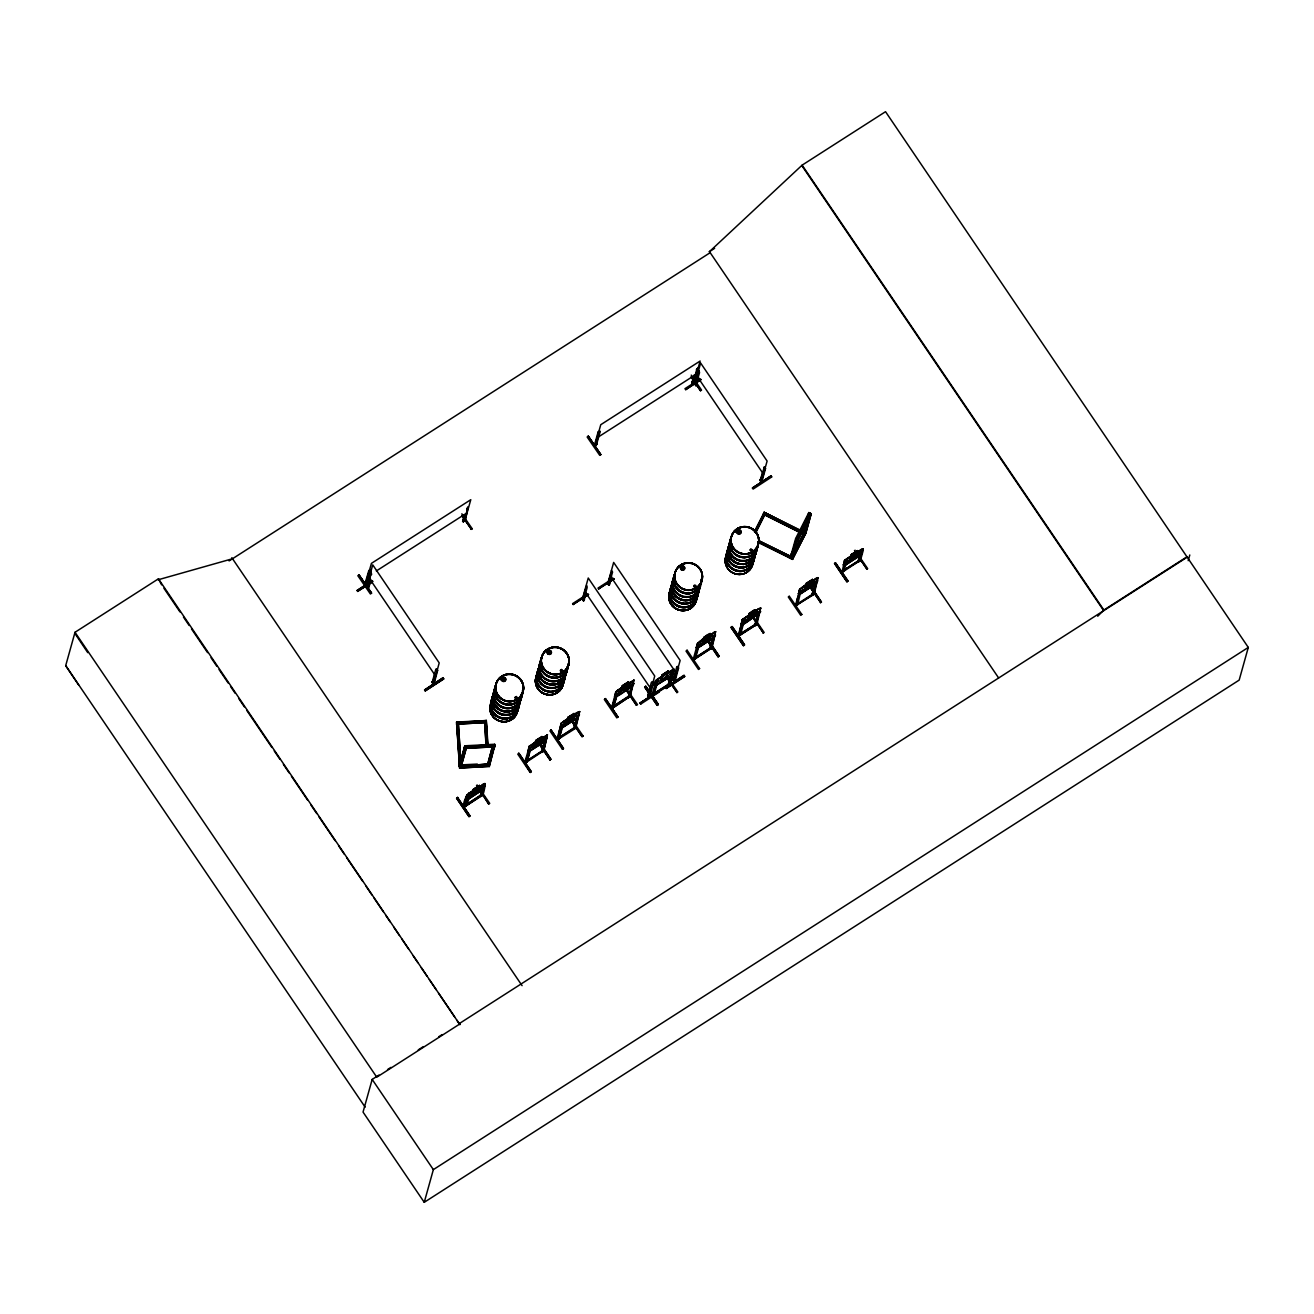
<?xml version="1.0" encoding="UTF-8"?>
<svg xmlns="http://www.w3.org/2000/svg" width="1314" height="1314" viewBox="0 0 1314 1314"><rect width="100%" height="100%" fill="white"/><g stroke="black" fill="none" stroke-linecap="round" stroke-linejoin="round"><path stroke-width="1.5" d="M796.859 539.019L798.025 539.808L811.231 513.758L808.833 512.559L795.627 538.609L790.256 557.809L792.9 552.603M804.365 532.597L791.077 557.99L792.556 559.386L805.761 533.353L811.099 513.889L809.802 513.117L804.086 533.041L805.728 533.435L811.231 513.758L797.877 539.775L792.556 559.403L757.964 542.288M477.327 764.075L459.44 764.994L464.795 745.794L494.622 744.25L489.317 766.473L459.506 768.017L489.087 766.292M494.655 744.857L464.844 746.401L459.424 766.588L489.251 765.06L494.672 745.038L464.86 746.582M459.506 766.046L456.615 722.076L486.361 720.548L456.697 722.536M459.391 765.848L489.301 764.075L459.374 766.193M488.775 764.797L489.251 766.473L489.104 762.925M502.375 678.977L502.375 679.814M504.954 679.683L503.952 677.958A14.208 13.83 15.6 0 0 500.716 679.486A14.208 13.83 15.6 0 1 504.083 677.745L504.33 678.024M505.151 679.65L505.134 678.78M514.71 697.586L516.484 696.469M516.681 697.307L515.827 698.128L515.778 696.716M517.059 697.422L516.616 698.539L515.219 698.292M547.954 652.516L548.201 651.284M550.599 652.713L548.858 651.202M560.52 670.288L560.782 671.454L562.228 671.421M561.127 669.943L561.472 671.175L562.31 670.534M562.113 670.961L561.587 669.713L561.505 671.043M562.507 671.372L561.505 669.368M694.383 586.57L694.712 585.436M695.467 586.34L694.449 586.701M694.203 585.256C697.783 584.221 694.843 589.805 693.792 586.258M737.729 531.546L737.745 532.745M740.308 532.252L740.472 531.365M750.064 550.172L750.475 549.334M750.212 549.827L751.05 551.289L752.396 550.287M751.23 550.5L751.099 549.564M752.364 549.728L751.969 551.108M791.324 558.171L796.744 538.756M367.23 583.4L365.703 583.909L365.325 582.956M367.575 582.693L367.115 583.515M465.238 520.328L468.145 507.007L466.897 508.732C468.671 512.197 458.816 525.846 464.63 519.605M594.454 445.085L598.1 432.01L599.775 430.91L596.129 443.984C591.136 445.873 600.399 442.588 594.881 445.709L600.761 424.701L700.116 361.038L694.186 382.358C691.722 385.101 691.295 380.814 694.137 380.814M596.556 444.723L595.8 443.918L596.457 443.393L596.441 444.838L600.219 431.55L598.1 432.01M654.06 694.663C652.598 692.724 656.179 695.303 651.908 694.564M692.396 381.799L692.807 382.686L694.367 381.668M668.925 684.758L670.239 682.837M668.432 684.397L670.797 683.641L669.91 682.771M480.382 795.643L483.109 785.936L485.211 785.493C484.193 789.517 483.437 797.943 480.431 795.43M480.168 795.857L482.254 794.001L465.222 805.301M480.497 795.266L481.252 795.972M482.353 795.528L481.729 794.592M529.099 749.768L530.347 748.06L529.099 749.768C528.343 757.685 521.264 765.389 527.193 761.611M525.009 762.202L543.438 750.393M527.111 761.874L530.347 748.06M543.881 751.033L542.107 752.396L541.631 751.279M541.368 751.723L543.388 750.031M541.582 751.493L545.211 738.517L546.903 737.433L543.618 751.477M543.815 750.672L525.436 762.843C528.77 762.596 526.799 758.589 525.074 761.89M559.436 738.074L558.729 737.45L556.988 739.109L561.423 723.111M611.733 706.998L613.293 705.996L613.769 706.981L611.716 707.113L613.605 705.897M630.392 696.059L628.388 697.734L630.457 696.404M693.546 658.478C691.46 660.104 697.044 655.555 695.254 658.955M711.843 646.882C709.149 646.34 709.544 650.988 711.892 648.443L715.161 634.416L711.515 647.49L693.398 658.955M693.332 658.856C698.818 654.832 691.065 663.504 694.63 658.035M712.089 647.654C706.094 654.208 713.732 636.732 713.486 635.483L715.161 634.416M756.601 623.263L754.597 624.938C754.909 626.614 758.079 624.643 756.47 623.739L738.238 635.319M738.386 634.843L739.798 633.906L738.304 635.105L740.423 634.826L755.681 625.037M754.942 624.232L755.468 625.004L757.242 623.772M797.023 603.438L795.906 605.36L812.857 595.16L812.298 593.665L814.532 593.419L795.972 605.705C800.899 601.631 792.342 606.74 800.867 590.922L797.582 604.949M816.01 578.341L818.047 577.766L813.777 593.386L795.528 605.064L799.914 589.395M795.676 604.489L795.906 605.36M797.762 604.259C797.417 601.697 794.297 606.772 795.726 604.276M814.335 593.649L812.036 594.109L812.627 595.127L814.532 593.419M843.999 570.654L842.274 572.247L841.683 571.229L843.325 570.473L843.736 571.36M858.436 560.487L858.847 561.768L858.453 560.388M860.539 560.158L842.274 572.247M78.709 685.07L65.7 665.64L75.013 632.28L158.436 578.817L459.916 1024.69L456.911 1020.255M161.622 584.861L158.436 578.817M358.706 575.105L357.835 575.713L370.417 594.01L371.534 593.074L358.903 574.793L371.534 593.074M371.846 582.365L357.819 591.201M370.466 569.586L368.791 570.67L364.947 583.876L366.557 582.693M365.965 583.876L366.803 582.66L365.078 583.4M366.935 582.184L368.446 576.78M366.869 585.223L366.803 586.208L372.733 564.872L439.204 662.897L433.472 684.101L432.043 682.36L432.979 681.161M367.033 585.666C368.807 591.694 370.318 581.264 370.778 579.441M367.904 586.931L368.774 586.635L367.871 585.124C370.022 592.877 368.281 576.025 371.648 574.464L371.156 572.395L366.869 585.88M462.627 521.297C462.955 519.014 464.351 523.481 462.627 521.297L464.45 515.302M464.795 520.935L470.79 499.698L371.435 563.361L365.506 584.024M464.86 521.034L465.255 520.114L463.251 521.806L464.992 520.558M424.652 690.031L443.229 677.745M461.641 515.531L471.365 529.099M432.142 682.574L435.854 669.187L437.644 670.419L436.494 668.76M432.848 681.161L434.113 683.674L437.644 670.419M433.242 683.888C435.887 683.543 432.47 679.732 432.24 682.508M433.489 679.552L435 674.164M433.012 683.838L432.339 681.769M434.178 682.689L433.144 681.243M379.007 1075.033L372.174 1079.418L363.042 1112.087L424.241 1202.31L1239.168 680.11L1248.3 647.424L885.537 111.69L802.115 165.153L709.478 251.631L710.184 252.666L229.096 560.93M465.337 746.779L459.572 768L456.533 722.01M459.736 767.787L464.795 745.794M459.572 768L465.205 748.241L494.803 746.861L494.655 745.383L464.745 746.993L494.573 745.629M461.247 766.161L466.716 746.483L461.362 765.684M457.666 797.335L456.566 798.271L469.016 816.651L470.051 815.978L457.535 797.434M485.819 721.32L486.361 720.483M488.102 746.336L486.279 720.483L487.412 744.759M466.733 795.184L465.468 799.815M466.864 795.381C458.619 810.837 469.032 807.88 468.655 796.103L466.536 796.547L464.154 807.174L480.694 796.169L480.3 795.381M465.484 805.268L468.227 795.463M466.109 805.794L465.813 804.677M472.843 791.258L472.005 794.264L477.705 790.617L478.542 787.612L468.852 793.344L483.224 784.425L478.838 787.267L479.364 785.279L478.92 786.889M473.434 789.123L472.81 790.798M473.122 790.929L473.582 789.32L479.282 785.657M474.387 788.729L478.05 786.38M469.952 815.994L457.486 797.614M488.644 762.958L489.054 764.058M494.622 744.25L489.005 765.126L494.195 745.399M485.211 785.493L483.536 786.577L481.121 796.448M489.251 766.489L494.54 746.779M484.652 783.702L483.453 787.973L481.187 790.716L466.979 799.865M483.601 788.186L484.866 783.538L482.977 784.327M484.784 784.852L482.041 794.658L465.682 805.154M479.692 790.404L488.693 804.053L480.201 789.977L476.654 790.716L481.039 786.445L475.553 791.127L470.757 792.983L474.124 792.358L469.492 796.826L475.241 791.915L479.774 790.322M596.852 444.165L596.162 443.475L594.585 444.855M594.831 445.364L594.388 444.723M595.866 444.017L594.601 444.493L595.341 445.298M600.761 454.677L599.742 455.334L587.161 437.02L588.261 436.1L600.761 454.677L588.212 436.117L600.744 454.48M518.8 753.464L517.765 754.121L530.232 772.501L531.332 771.564L518.833 753.218L530.33 772.402M529.624 751.214L543.98 742.016L529.624 751.214L527.982 750.967L529.246 746.336M529.378 746.533L524.812 762.334L525.272 761.512M527.325 761.775L527.013 760.527M527.062 762.087L530.774 748.684M588.541 594.519L573.282 604.276M535.356 742.41L534.519 745.416L540.218 741.769L541.056 738.764L529.049 746.434L547.527 734.904L541.352 738.419L541.877 736.431L541.434 738.041M535.652 742.082L536.096 740.472L541.795 736.826M536.9 739.881L540.563 737.532M583.153 597.936L584.451 599.677L583.646 600.876L582.316 599.348L588.245 578.012L654.733 676.037L648.985 697.241L647.72 695.402L649.642 696.831L653.157 683.559L652.023 681.917M583.186 600.613L582.381 598.363L582.316 599.348M584.287 600.449L583.4 600.679L587.161 587.604L586.668 585.535L582.414 599.283M586.307 592.598L584.122 600.005M541.811 752.347L545.655 739.158L547.33 738.074M545.983 739.141L547.166 734.855M526.98 760.658L543.585 749.916M546.115 739.339L547.38 734.707M546.903 737.433L543.553 751.378M550.862 730.256L549.942 730.896L562.408 749.276L563.509 748.339L551.009 729.993L563.18 748.75L562.441 749.243M424.241 1202.31L433.357 1169.624L1248.3 647.424M549.893 759.903L550.911 759.229L539.594 742.509L550.845 759.262L549.893 759.903L539.693 744.857M550.04 759.755L539.775 744.595M579.556 711.482L578.291 716.114L576.025 718.84L561.801 728.005L560.01 727.545L561.226 723.226L579.688 711.679L575.417 727.299L557.185 738.977M614.279 578.965L598.691 588.705M558.072 739.207L557.415 739.749L557.448 738.287M558.532 737.844C558.45 743.839 557.908 729.549 561.259 726.543L562.507 724.835L561.259 726.543M557.251 738.665L558.877 737.269L559.633 738.074M562.95 725.476L559.173 738.764L562.507 724.835M559.238 738.862L559.616 737.942M567.533 719.201L566.695 722.191L572.395 718.544L573.233 715.539L563.542 721.271M568.124 717.05L567.632 718.939L568.272 717.247L573.972 713.601M569.077 716.672L572.74 714.323M608.842 585.272L607.725 583.761L613.654 562.425L680.143 660.449L674.279 681.473C675.839 676.956 671.684 681.638 674.082 680.931M611.585 571.754L607.725 583.761M608.612 585.042L607.791 582.775L608.924 585.108C609.072 580.985 609.4 583.794 608.694 584.976M608.924 585.108L612.587 572.033L611.437 570.375M608.579 582.562L609.581 584.681L611.716 577.01M573.84 713.403L573.38 715.013L576.288 713.584L575.45 716.59L564.232 724.786L568.798 720.286L565.447 720.91L570.227 719.054L575.729 714.389L571.327 718.659L574.464 718.249L563.64 724.162L564.478 721.156L567.681 718.659M575.105 727.233L575.729 728.153L579.08 714.225L577.388 715.292L573.545 728.498L575.959 728.104L557.612 739.618M573.972 729.139L577.815 715.933L579.507 714.865M573.676 728.022L574.119 728.662M574.497 729.073L573.807 728.055M575.171 727.315L575.746 726.691L559.156 737.433M570.736 719.973L582.069 736.678L571.935 721.37M701.233 379.565L685.678 389.667L700.838 379.434M691.936 382.62L694.268 374.818M692.379 383.261L697.455 368.331L696.223 370.055M617.925 716.951L605.409 698.588L604.341 699.508L616.808 717.887L617.925 716.951L605.409 698.588M695.944 373.734L697.455 368.331M692.264 382.275L694.252 382.046L693.611 380.863L692.067 382.013L692.577 383.13L694.416 382.128M695.944 385.396L694.695 383.491L694.695 384.361L700.625 363.025L767.113 461.05L761.233 482.074L760.05 479.856L760.888 479.314L762.186 481.072L759.968 480.218L761.02 481.942M696.042 381.356L698.555 372.355M695.73 383.688L694.794 384.296M696.765 385.133L695.796 385.692L699.541 372.634L699.048 370.548M696.601 384.969L698.687 377.611M695.763 383.277L696.732 384.493M630.293 687.238C641.051 676.595 624.659 693.529 616.217 696.601L614.558 696.338L615.823 691.706M615.97 691.92L611.585 707.589L613.277 706.505L617.35 694.071L613.638 707.458L611.831 708.345L615.675 695.155L617.35 694.071M694.433 381.914L700.51 390.751L691.624 377.249M613.08 705.963L613.572 707.359M613.638 707.458L628.486 697.389M628.01 683.428L628.453 681.818L622.343 685.727L622.031 687.534L622.54 685.645M622.672 685.859L622.228 687.468L618.073 690.08L634.104 680.274L627.928 683.806L628.453 681.818M623.477 685.267L627.156 682.919M617.777 717.05L605.228 698.9M629.505 695.829L630.129 696.749L633.479 682.82L631.804 683.904L628.388 697.734M628.979 697.11L632.231 684.545L633.906 683.461M632.56 684.512L633.759 680.225M632.691 684.709L633.956 680.077M633.479 682.82L629.833 695.894L615.067 705.355M625.136 688.569L636.469 705.273L625.283 688.421M645.568 686.434L658.33 704.435L657.23 705.388L644.681 687.041L657.23 705.372M648.673 696.519L649.822 696.239L648.689 695.04M648.59 695.106L649.658 696.059L648.886 696.568M649.001 692.708L650.512 687.304M651.875 694.761L652.204 694.416M655.686 680.833L654.29 685.267M652.713 695.812L657.263 680.964L656.031 682.689M652.007 694.81L653.485 693.578M657.263 680.964L653.354 694.055M653.994 694.991L657.706 681.588M662.207 674.854L668.317 670.928L662.207 674.854L661.681 677.038L667.512 673.261M661.796 676.924L660.958 679.913L666.674 676.267M662.404 674.772L661.648 676.595M658.692 691.065L659.283 692.018L640.739 704.074L640.148 703.121L658.774 691.23M663.34 674.394L667.019 672.045M664.342 674.066L665.245 673.671M665.853 679.157L668.103 671.126M667.791 672.932L668.317 670.928M665.557 687.534L684.085 675.15L684.709 676.447L666.149 688.503L665.459 687.485M668.235 684.528L672.078 671.339L673.754 670.239L670.485 684.266L670.863 683.346M668.678 685.169L672.522 671.963L674.197 670.879M669.269 684.528L668.366 684.052M672.949 672.407L673.819 669.204L657.69 679.124L661.845 676.464M670.633 681.457L673.786 669.154M673.08 680.126L676.792 666.74L678.566 667.972L677.433 666.329M675.922 671.717L673.277 679.338M678.566 667.972L675.051 681.243L673.655 679.207M687.091 650.184L699.557 668.563M669.072 680.816L666.641 677.383L676.924 692.363M697.52 643.302L696.108 647.736L698.062 648.048M693.283 659.168L697.652 643.499M694.104 659.316L698.605 645.026L697.356 646.734M694.761 657.558L695.385 658.741M694.958 658.1L698.605 645.026M695.32 659.053L699.048 645.667M703.581 638.933L704.041 637.323C711.317 630.95 708.23 637.142 713.995 632.543L699.771 641.659L704.353 637.438M703.729 639.13L704.222 637.241M705.175 636.863L708.837 634.514M709.921 633.594L709.478 635.204L712.385 633.775L711.547 636.781L700.329 644.977L704.895 640.476L701.545 641.117L706.324 639.261L711.827 634.58L707.425 638.85L710.562 638.44L699.738 644.353L700.576 641.347L703.778 638.85M709.609 635.401L710.151 633.397M771.663 476.982L753.119 489.087L752.528 488.135L771.039 475.75L771.663 477.031L771.072 475.799M710.266 649.198L713.913 636.124L715.604 635.056M714.241 636.107L715.44 631.82M714.389 636.304L715.654 631.673L713.765 632.461M762.892 472.317L760.74 480.004L761.89 481.647L765.536 468.572L764.403 466.93L760.231 479.938M760.264 480.185L761.151 482.238M707.967 641.84L718.167 656.869L707.031 639.836M771.121 475.898L752.413 488.069M731.783 626.811L744.562 644.78L732.062 626.433L744.496 645.059L743.461 645.716L730.995 627.336L743.494 645.683M800.587 531.25L763.976 512.23L800.538 530.314M764.107 513.133L764.042 512.263L800.423 530.725M755.107 609.663C738.994 621.752 759.278 604.391 754.581 611.651L758.819 608.596L742.279 619.666L741.211 624.183L742.476 619.551M738.238 635.434L742.607 619.765L744.792 617.909M756.47 623.739L740.209 633.89C737.992 641.823 740.275 624.298 742.311 622.984L743.56 621.276L742.311 622.984M740.225 635.204L740.685 634.514M740.439 632.477L743.56 621.276M740.291 635.303L744.003 621.916M748.996 613.572L748.684 615.379L749.177 613.49M748.586 615.642L747.748 618.648L753.448 614.985L754.285 611.979L742.279 619.666M750.13 613.112L753.793 610.764M754.893 609.844L754.433 611.453L757.34 610.024L756.503 613.03L745.284 621.226L749.867 616.726L746.5 617.366L751.296 615.51L756.782 610.829L752.396 615.1L755.846 614.459L744.693 620.602L745.531 617.596L748.734 615.1M754.597 624.938L755.484 625.431M756.848 624.692L760.133 610.665L758.441 611.749L754.926 624.593M755.222 625.448L758.884 612.373L760.56 611.306M756.158 623.674L760.74 608.119L758.72 608.711M759.196 612.357L760.609 607.922M763.385 632.921L751.904 616.118L763.237 632.822M809.736 513.133L796.235 539.364L809.555 512.92M791.849 557.185L792.933 553.26M794.034 549.334L795.134 545.425M807.749 516.402L808.833 512.559M803.33 533.977L809.013 514.513M809.44 513.331L804.217 532.926M801.819 614.459L789.271 596.162M816.848 582.069L814.368 584.927L800.16 594.076L798.501 593.829L799.569 589.313L812.545 579.49L806.287 583.219M798.501 593.829L799.766 589.198M795.972 605.705L799.618 592.63L801.294 591.546M805.893 585.288L805.039 588.278L810.754 584.631L811.592 581.626L802.098 587.555M806.484 583.137L805.843 584.829M807.42 582.759L811.099 580.41M812.183 579.474L811.74 581.084L814.647 579.671L813.809 582.677L804.694 589.575L801.983 590.249L802.821 587.243L806.04 584.746M812.413 579.293L811.871 581.297L818.047 577.766M811.904 594.585L815.748 581.379L817.423 580.312L814.138 594.339M812.348 593.764L813.908 592.91M812.528 595.094L816.175 582.02L817.866 580.936M814.072 594.24L813.58 592.828M816.635 582.201L817.916 577.569M820.692 602.568L809.227 585.896L820.593 602.436M835.425 562.852L848.072 580.936L846.972 581.872L834.538 563.443L847.004 581.823M835.54 562.835L847.891 581.231M859.274 556.134L861.606 553.079L859.405 556.101L845.05 565.299L843.407 565.036L844.475 560.52L846.857 558.565M844.672 560.405L841.978 572.346L846.167 560.7L844.918 562.408M843.161 570.522L859.192 561.193M843.424 570.506L859.734 559.912C858.88 565.578 858.535 554.557 861.475 551.798L862.723 550.09L861.048 551.157L858.108 561.094M843.982 568.535L846.167 560.7M843.802 571.459L846.594 561.324M851.39 554.344L850.881 556.233L844.475 560.52M851.078 556.151L851.521 554.541L857.451 550.714L851.324 554.623M852.326 553.966L855.989 551.617M856.777 552.504L857.303 550.5M857.451 550.714L856.991 552.307L861.163 549.646L846.922 558.762M861.803 551.781L862.592 548.923M861.541 553.408L862.805 548.776L860.916 549.564M862.805 548.776L859.98 559.895L841.748 571.574L843.457 569.997L844.048 571.015M860.358 560.848L863.15 550.714M866.895 569.077L857.828 555.707L866.813 568.946M1097.732 616.217L1103.875 610.057L1187.281 556.61M1188.201 560.684L1189.794 554.968M367 585.403L368.002 587.539M694.728 384.148L695.894 385.692M647.72 695.402L648.36 694.318M647.818 695.024L648.771 697.225M762.021 481.17L760.067 479.889M502.326 679.141L504.149 680.767M516.271 698.013L516.566 696.978L515.614 697.044M550.04 653.551L550.648 652.549M550.665 653.058L550.336 651.169L548.464 651.136M560.602 670.025L560.421 670.945M562.688 670.748L562.277 671.569M683.789 568.732L684.068 567.5M694.4 585.814L694.794 586.734M737.68 531.152L737.565 532.384M737.68 531.71L739.339 530.363L740.275 531.119M751.822 550.369L751.411 549.548M803.889 532.893L805.761 533.369M754.499 531.464L764.075 512.575M754.548 532.022L764.288 512.788M755.731 532.433L765.405 513.347L755.846 532.564M809.966 513.183L796.613 539.167M789.205 557.744L794.642 547.347M791.242 556.758L790.798 558.154M793.919 551.502L797.549 544.341M432.142 681.703L433.341 683.904M673.146 679.157L674.164 681.457L673.146 679.814M630.605 696.059L612.275 708.197M712.287 647.654L693.71 659.809M683.066 569.208L684.003 568.634M543.717 741.868L546.181 739.01L543.848 742.065M670.156 676.365L672.423 673.639M655.932 685.514L670.419 676.529L672.752 673.721M711.974 638.834L714.455 635.976L712.106 639.031M742.722 624.249C745.054 625.185 769.561 603.438 757.078 615.281M800.16 594.076L814.368 584.681L816.503 582.003M469.032 816.635L456.648 798.173M687.041 650.233L686.023 651.087L698.49 669.467L699.606 668.53M789.172 596.392L788.285 596.983L800.752 615.363L801.869 614.426M367.411 583.383L370.893 570.227L368.791 570.67M573.709 727.808L575.548 726.823M841.716 571.015L843.243 569.947M858.272 560.405L859.799 559.337M858.141 560.881L860.128 559.419M515.614 696.781L515.548 697.964M563.739 721.468L561.226 723.226M618.007 689.866L615.773 692.018L618.155 690.08M699.705 641.462L697.455 643.614L699.836 641.659M657.805 678.993L655.358 680.948L657.871 678.993L655.834 681.03L651.941 695.122L652.844 695.336M803.445 534.207L809.391 512.838L796.185 538.871L790.88 558.565L804.267 532.154L803.462 531.776M535.504 741.884L532.301 744.381L531.464 747.37L539.873 743.051L543.273 739.798L544.127 736.809L541.22 738.222M472.991 790.732L469.788 793.229L468.95 796.218L477.343 791.899L480.76 788.646L481.597 785.657L478.69 787.07M622.097 687.255L618.878 689.751L618.04 692.757L626.449 688.437L629.866 685.185L630.704 682.18L627.796 683.609M661.944 676.382L658.741 678.878L657.903 681.884L666.313 677.548L669.729 674.312L670.567 671.306L667.66 672.719M850.93 555.953L847.727 558.45L846.889 561.456L855.299 557.12L858.699 553.884L859.553 550.878L856.646 552.291M835.293 562.967L834.505 563.492M468.145 507.007L466.897 508.732M357.08 590.495L372.256 580.624L357.096 590.495L357.769 591.514M357.704 591.316L373.028 581.379M594.881 445.709L596.638 444.461M685.678 389.667L684.972 388.665L700.214 378.843M471.266 529.148L472.202 528.737L461.855 513.807M471.2 529.427L472.219 528.754M700.51 390.751L701.545 390.077L691.246 375.098M432.076 682.065L432.979 681.358M443.179 677.63L424.521 689.916L425.227 690.934L443.771 678.862L425.21 690.885M765.536 468.572L763.746 467.341M587.834 593.829L572.592 603.635L573.298 604.654M761.052 481.532L762.153 481.367M588.524 594.486L573.364 604.391M613.26 578.242L598.018 588.064L598.708 589.083M771.154 476.243L752.528 487.839M613.966 578.948L598.642 588.886M644.648 687.074L645.683 686.417M653.157 683.559L651.366 682.327L647.654 695.714L648.492 694.498M673.096 679.289L674.246 678.993L674.296 680.981M653.912 693.562L669.844 683.346M670.107 683.313L640.033 703.056L640.739 704.074M668.777 684.824L640.197 702.941M652.385 695.763L684.183 675.642M658.33 704.435L645.716 686.171L658.265 704.715M676.809 692.659L677.843 691.985L667.463 677.038M714.635 248.313L709.363 251.697L710.069 252.748M367.789 576.435L371.221 574.251M376.346 570.949L467.143 512.772M597.098 437.776L696.469 374.096M542.025 736.628L535.767 740.357L535.455 742.164L535.898 740.554M628.601 682.015L622.343 685.727M616.923 693.431L615.675 695.155M710.283 633.611L704.041 637.323M477.261 785L476.489 785.46M479.495 785.476L473.385 789.402M730.995 627.336L732.029 626.679M466.979 797.187L468.655 796.103M855.184 550.221L854.429 550.697M629.964 695.418L628.108 696.42L628.585 697.603M613.556 706.045L629.702 695.451M467.111 800.062L481.335 790.667M667.676 672.669L673.967 669.401M742.853 624.446L757.078 615.051M695.254 657.624L711.646 647.014M695.681 658.265L710.168 648.985M800.867 590.922L799.618 592.63M463.743 805.991L464.236 806.993L482.484 795.298M655.801 685.53L670.419 676.529M859.274 555.888L845.05 565.299M582.135 736.398L583.087 736.004L571.689 719.333M738.665 636.058L756.913 624.38M582.069 736.678L583.104 736.021M636.469 705.273L637.504 704.616L627.238 689.604M718.167 656.869L719.201 656.212L709.002 641.166L719.185 656.195M488.693 804.053L489.728 803.38L480.579 790.043M763.122 633.118L764.157 632.461L753.875 617.449M866.632 569.274L867.667 568.617L859.652 556.939M820.412 602.765L821.447 602.091L811.264 587.046L821.431 602.091M387.531 1069.563L390.948 1067.379M418.246 1049.886L423.371 1046.601M438.728 1036.762L442.145 1034.578M459.21 1023.639L1187.117 557.218M460.196 1023.737L376.773 1077.184L75.013 632.28M471.381 529.279L462.167 515.811M676.989 692.511L671.208 684.036M681.752 566.827L683.871 567.254M683.477 569.208L681.966 569.291M694.548 585.765L695.385 585.945M516.566 698.391L515.745 698.539M694.17 659.398L693.217 658.823M612.948 706.439L613.917 707.146M861.048 549.761L862.953 548.973M758.851 608.908L760.74 608.119M713.896 632.658L715.654 631.673M632.215 681.063L633.89 680.438M672.078 670.189L673.754 669.549M577.799 712.467L579.688 711.679M483.109 784.524L484.866 783.538M158.173 579.77L232.529 558.729M738.567 530.741L739.306 530.544A14.208 13.83 15.6 0 0 736.07 532.055A14.208 13.83 15.6 0 1 739.437 530.314A13.978 13.616 15.6 0 0 736.3 531.841M739.536 533.238L737.926 532.531M739.503 533.336L737.778 532.63M750.902 548.973L752.511 550.04M682.147 566.892L683.181 566.958M695.155 586.717L695.5 585.699M561.965 671.553L560.684 671.109M711.712 647.359L712.139 647.999M542.058 751.937L541.499 751.247M494.77 746.763L465.156 748.339L465.123 747.025M459.276 764.469L461.115 764.272M459.358 765.684L489.219 764.321M459.424 766.308L489.251 764.781M459.703 766.111L456.763 722.027M843.473 564.692L845.083 564.938M843.276 564.839L845.214 565.151M798.567 593.485L800.177 593.731M798.37 593.632L800.308 593.944M696.321 647.588L697.915 647.851M654.487 685.12L656.097 685.366M656.228 685.579L654.158 685.267L655.62 681.145M616.365 696.453L614.558 696.338M560.01 727.545L561.965 727.857M528.047 750.623L529.657 750.869M529.788 751.066L527.982 750.967M739.256 530.708L740.324 531.924M682.327 569.405L681.325 567.697L681.473 568.847M548.661 653.6L549.827 653.699L548.743 653.452M790.47 558.319L804.398 532.269M763.779 512.739L800.341 530.823M799.684 532.17L763.122 514.07L799.602 532.351M795.627 538.609L798.025 539.791M758.802 540.645L791.701 556.939L758.736 540.744M758.079 541.877L791.159 558.253L758.096 541.992M805.728 533.303L792.523 559.074M548.069 653.091L547.823 652.352M690.967 376.872L692.987 379.812M582.381 599.036L583.515 600.679M443.064 677.86L443.771 678.878M358.804 574.875L371.451 593.337M802.115 165.153L1103.875 610.057M801.951 165.761L1103.694 610.665M709.478 251.631L998.591 677.893M696.978 376.1L763.45 474.124M812.101 581.1L816.257 578.439L799.569 589.313M610.008 575.499L676.496 673.524M584.599 591.086L651.071 689.111M630.556 687.403L616.217 696.601M577.766 712.155L568.075 717.329M576.156 718.807L561.801 728.005M550.911 730.075L563.443 748.619M518.734 753.283L531.267 771.844M369.086 577.946L435.558 675.954M231.822 557.694L522.085 985.664M163.905 588.245L180.002 611.963M183.451 617.054L189.183 625.513M191.483 628.913L207.579 652.631M211.028 657.706L216.761 666.182M219.06 669.565L228.258 683.116M230.558 686.499L235.157 693.283M238.606 698.358L244.338 706.833M246.638 710.217L271.916 747.502M274.215 750.885L279.964 759.361M283.413 764.436L289.162 772.911M291.462 776.295L307.542 800.012M310.991 805.104L316.74 813.563M319.039 816.963L335.119 840.681M338.569 845.756L344.317 854.231M346.6 857.615L362.697 881.333M366.146 886.408L371.878 894.883M374.178 898.267L383.376 911.834M385.675 915.217L390.274 921.985M393.724 927.076L399.456 935.552M401.755 938.935L408.654 949.102M413.253 955.869L417.852 962.653M421.301 967.728L427.034 976.203M429.333 979.587L436.232 989.754M438.531 993.138L454.611 1016.855M372.174 1079.418L433.357 1169.624M65.7 665.64L365.144 1107.144M74.75 633.233L87.759 652.647M666.149 688.487L684.709 676.431M486.114 720.515L487.79 746.664M486.164 744.792L484.554 720.926L485.983 744.857M522.233 694.153A13.978 13.616 15.6 0 1 495.329 695.533M496.019 685.12A13.978 13.616 15.6 0 0 494.852 688.47A14.208 13.83 15.6 0 0 504.839 708.262A14.208 13.83 15.6 0 0 521.74 693.989M500.782 679.88A13.978 13.616 15.6 0 1 504.05 678.336M522.742 690.376A14.208 13.83 15.6 0 1 505.841 704.665A14.208 13.83 15.6 0 1 495.887 684.808M522.791 690.195A14.208 13.83 15.6 0 1 505.89 704.468A14.208 13.83 15.6 0 1 495.936 684.627M521.789 693.792A14.208 13.83 15.6 0 1 504.888 708.082A14.208 13.83 15.6 0 1 494.935 688.24M520.393 700.937A14.027 13.666 15.6 0 1 502.162 711.005A14.027 13.666 15.6 0 1 494.08 691.87M494.179 691.739A13.978 13.616 15.6 0 0 502.211 710.792A13.978 13.616 15.6 0 0 520.377 700.773A14.027 13.666 15.6 0 1 502.227 710.726A13.945 13.583 15.6 0 1 494.195 691.755A14.027 13.666 15.6 0 0 502.227 710.726A13.945 13.583 15.6 0 0 520.344 700.773M521.461 694.203A13.978 13.616 15.6 0 1 506.629 708.525A13.978 13.616 15.6 0 1 493.85 692.084M518.866 704.271A14.208 13.83 15.6 0 1 501.964 718.544A14.208 13.83 15.6 0 1 492.011 698.703M518.915 704.074A14.208 13.83 15.6 0 1 502.014 718.364A14.208 13.83 15.6 0 1 492.06 698.522M519.884 700.658A14.208 13.83 15.6 0 1 502.966 714.947A14.208 13.83 15.6 0 1 493.013 695.09M519.523 703.828A13.978 13.616 15.6 0 1 501.357 713.847A14.011 13.649 15.6 0 1 493.292 694.778A13.978 13.616 15.6 0 0 501.357 713.847A14.011 13.649 15.6 0 0 519.556 703.828M494.08 692.084A13.978 13.616 15.6 0 0 500.437 710.431A13.978 13.616 15.6 0 0 519.112 704.468A13.945 13.583 15.6 0 1 500.453 710.414A13.945 13.583 15.6 0 1 494.113 692.1M490.122 705.257A14.027 13.666 15.6 0 0 501.127 721.501A13.978 13.616 15.6 0 0 517.502 711.055A14.027 13.666 15.6 0 1 501.127 721.501A13.978 13.616 15.6 0 1 490.138 705.388A13.945 13.583 15.6 0 0 501.11 721.534A13.945 13.583 15.6 0 0 517.486 711.055M568.387 663.422A14.208 13.83 15.6 0 1 551.486 677.696A14.208 13.83 15.6 0 1 541.532 657.854M567.434 666.839A14.208 13.83 15.6 0 1 550.533 681.128A14.208 13.83 15.6 0 1 540.58 661.271M566.876 670.797A13.978 13.616 15.6 0 1 539.266 668.678M539.496 665.13A13.978 13.616 15.6 0 1 540.662 661.763M566.318 670.058A13.978 13.616 15.6 0 1 549.679 684.118A13.978 13.616 15.6 0 1 539.873 664.588A13.945 13.583 15.6 0 0 549.695 684.085A13.945 13.583 15.6 0 0 566.301 670.058A14.027 13.666 15.6 0 1 549.646 684.249A14.027 13.666 15.6 0 1 539.808 664.638M567.385 667.019A14.208 13.83 15.6 0 1 550.484 681.309A14.208 13.83 15.6 0 1 540.53 661.451A13.978 13.616 15.6 0 0 540.268 665.065M568.453 663.225A14.208 13.83 15.6 0 1 551.552 677.515A14.208 13.83 15.6 0 1 541.582 657.673M567.27 666.641A13.978 13.616 15.6 0 1 550.632 680.701A13.978 13.616 15.6 0 1 540.842 661.156M567.878 667.183A13.978 13.616 15.6 0 1 540.974 668.563M565.283 677.301A14.208 13.83 15.6 0 1 546.838 687.485A14.208 13.83 15.6 0 1 538.658 668.136A13.978 13.616 15.6 0 0 551.437 684.594A13.945 13.583 15.6 0 0 566.235 670.271A14.027 13.666 15.6 0 1 551.437 684.627A14.027 13.666 15.6 0 1 538.609 668.136M566.268 670.271A13.978 13.616 15.6 0 1 551.437 684.594A13.945 13.583 15.6 0 1 538.691 668.153M564.577 677.121A14.208 13.83 15.6 0 1 547.675 691.41A14.208 13.83 15.6 0 1 537.656 671.733M537.705 671.553A14.208 13.83 15.6 0 0 547.675 691.41A14.208 13.83 15.6 0 0 564.511 677.301M565.332 677.121A14.208 13.83 15.6 0 1 546.887 687.304A14.208 13.83 15.6 0 1 538.707 667.955M565.184 676.858A13.978 13.616 15.6 0 1 547.018 686.894A13.978 13.616 15.6 0 1 538.97 667.841M566.17 670.6A13.978 13.616 15.6 0 1 551.338 684.906A13.978 13.616 15.6 0 1 538.559 668.481A13.945 13.583 15.6 0 0 551.354 684.873A13.945 13.583 15.6 0 0 566.137 670.6M564.166 680.471A13.978 13.616 15.6 0 1 546 690.491A13.978 13.616 15.6 0 1 537.968 671.438M563.837 680.833A13.978 13.616 15.6 0 1 545.162 686.795A13.978 13.616 15.6 0 1 538.806 668.448A14.011 13.649 15.6 0 0 548.595 688.01A14.011 13.649 15.6 0 0 565.266 673.918A13.978 13.616 15.6 0 1 565.004 677.466M563.131 684.085A13.945 13.583 15.6 0 0 563.361 680.553A14.027 13.666 15.6 0 1 546.739 694.663A14.027 13.666 15.6 0 1 536.9 675.051A13.945 13.583 15.6 0 0 543.323 693.398A13.945 13.583 15.6 0 0 561.965 687.436M563.394 680.553A13.978 13.616 15.6 0 1 546.755 694.613A13.978 13.616 15.6 0 1 536.95 675.084M563.476 680.422A14.027 13.666 15.6 0 1 546.788 694.531A14.027 13.666 15.6 0 1 536.933 674.92M758.145 542.764A14.208 13.83 15.6 0 1 741.244 557.054A14.208 13.83 15.6 0 1 731.29 537.212A14.208 13.83 15.6 0 0 741.195 557.235A14.208 13.83 15.6 0 0 758.096 542.961M757.981 542.567A13.978 13.616 15.6 0 1 743.166 556.89A13.978 13.616 15.6 0 1 730.37 540.448M730.173 541.056A14.011 13.649 15.6 0 1 731.34 537.689A13.978 13.616 15.6 0 0 730.206 541.056A14.208 13.83 15.6 0 0 740.193 560.848A14.208 13.83 15.6 0 0 757.094 546.558M756.897 549.991A14.208 13.83 15.6 0 1 738.452 560.175A14.208 13.83 15.6 0 1 730.272 540.81M756.733 549.728A13.978 13.616 15.6 0 1 738.583 559.748A13.978 13.616 15.6 0 1 730.535 540.711M729.484 544.341A14.011 13.649 15.6 0 0 737.548 563.427A14.011 13.649 15.6 0 0 755.747 553.375A14.027 13.666 15.6 0 1 737.581 563.312A13.945 13.583 15.6 0 1 729.549 544.374A13.978 13.616 15.6 0 0 737.565 563.378A13.945 13.583 15.6 0 0 755.698 553.375A13.978 13.616 15.6 0 1 737.565 563.378A14.027 13.666 15.6 0 1 729.516 544.177M747.781 569.225A13.978 13.616 15.6 0 0 752.528 563.969A14.011 13.649 15.6 0 1 726.067 558.499M744.512 570.752A13.978 13.616 15.6 0 1 726.084 558.499M752.856 563.64A13.978 13.616 15.6 0 1 734.69 573.66A14.011 13.649 15.6 0 1 726.626 554.607A13.945 13.583 15.6 0 0 734.707 573.643A14.011 13.649 15.6 0 0 752.889 563.657A13.945 13.583 15.6 0 1 734.707 573.643A13.978 13.616 15.6 0 1 726.658 554.607M754.22 556.84A14.208 13.83 15.6 0 1 737.318 571.13A14.208 13.83 15.6 0 1 727.348 551.289M755.222 553.243A14.208 13.83 15.6 0 1 738.32 567.517A14.208 13.83 15.6 0 1 728.367 547.675M700.034 586.241A14.011 13.649 15.6 0 1 695.254 591.497A13.978 13.616 15.6 0 0 700.001 586.225M673.934 577.437A14.011 13.649 15.6 0 0 681.999 596.523A13.978 13.616 15.6 0 0 700.165 586.471A14.011 13.649 15.6 0 1 681.999 596.523A14.208 13.83 15.6 0 1 673.819 577.142A14.011 13.649 15.6 0 1 674.936 573.824M700.493 586.126A14.208 13.83 15.6 0 1 682.048 596.31A14.208 13.83 15.6 0 1 673.868 576.961M673.967 577.454A13.978 13.616 15.6 0 0 681.999 596.507A14.208 13.83 15.6 0 0 700.444 586.323M701.692 579.096A14.208 13.83 15.6 0 1 684.791 593.386A14.208 13.83 15.6 0 1 674.821 573.528M700.329 585.88A13.978 13.616 15.6 0 1 682.163 595.899A13.978 13.616 15.6 0 1 674.131 576.846M673.803 577.207A13.978 13.616 15.6 0 1 674.969 573.84M699.344 589.526A14.011 13.649 15.6 0 1 681.145 599.578A14.011 13.649 15.6 0 1 673.08 580.476A13.978 13.616 15.6 0 0 681.161 599.545A13.978 13.616 15.6 0 0 699.311 589.526A13.945 13.583 15.6 0 1 681.161 599.496A13.945 13.583 15.6 0 1 673.146 580.492M697.553 593.205A14.011 13.649 15.6 0 1 680.882 607.298A14.208 13.83 15.6 0 1 670.945 587.424A14.011 13.649 15.6 0 1 672.078 584.106A13.945 13.583 15.6 0 0 671.651 587.703M697.816 592.992A14.208 13.83 15.6 0 1 680.915 607.265A14.011 13.649 15.6 0 1 671.06 587.719M698.818 589.378A14.208 13.83 15.6 0 1 681.917 603.668A14.208 13.83 15.6 0 1 671.963 583.81M671.618 587.719A13.978 13.616 15.6 0 1 671.848 584.155M689.111 603.29A13.978 13.616 15.6 0 0 698.309 593.156A14.011 13.649 15.6 0 1 671.372 594.536A13.978 13.616 15.6 0 0 685.53 603.947M670.928 587.489A13.978 13.616 15.6 0 1 672.095 584.122M696.486 599.792A14.011 13.649 15.6 0 1 678.27 609.844A14.011 13.649 15.6 0 1 670.222 590.742A14.027 13.666 15.6 0 0 678.303 609.729A13.978 13.616 15.6 0 0 696.453 599.792A13.945 13.583 15.6 0 1 678.303 609.778A13.978 13.616 15.6 0 1 670.239 590.758A13.945 13.583 15.6 0 0 678.303 609.778A14.027 13.666 15.6 0 0 696.535 599.66M697.537 593.205A13.978 13.616 15.6 0 1 682.705 607.528A13.978 13.616 15.6 0 1 669.926 591.086M456.549 724.145L486.361 722.503L456.549 724.145M462.824 521.067L464.499 520.081L462.709 521.001M492.816 745.137L487.51 764.978L492.816 745.137M621.933 687.797L621.095 690.803L626.811 687.14L627.649 684.134L621.933 687.797M703.631 639.392L702.793 642.398L708.492 638.735L709.33 635.73L703.631 639.392M850.782 556.495L849.944 559.485L855.644 555.838L856.482 552.833L850.782 556.495M533.27 744.135L536.638 743.51L532.055 748.011L537.755 743.067L542.616 741.227L539.167 741.868L543.553 737.597L538.067 742.279L533.27 744.135M619.863 689.522L623.214 688.881L618.631 693.381L624.347 688.437L629.209 686.614L625.743 687.255L630.129 682.984L624.643 687.665L619.863 689.522M803.807 586.997L807.157 586.373L802.575 590.873L808.291 585.929L813.152 584.089L809.687 584.746L814.089 580.459L808.586 585.141L803.807 586.997M848.696 558.204L852.063 557.579L847.481 562.08L853.18 557.136L858.042 555.296L854.593 555.953L858.978 551.666L853.492 556.348L848.696 558.204M468.852 793.344L466.667 795.496L468.917 793.344M712.106 638.801L697.767 647.983L712.106 638.801M458.241 722.289L460.836 762.071L458.29 722.306M501.981 680.422A2.02 1.971 15.6 0 0 505.463 680.241A2.02 1.971 15.6 0 0 503.525 677.383A2.168 2.119 15.6 0 0 501.833 680.553A2.168 2.119 15.6 0 0 505.594 680.356A2.168 2.119 15.6 0 0 503.508 677.285A2.02 1.971 15.6 0 0 501.981 680.422M497.957 695.106A13.978 13.616 15.6 0 0 522.069 693.874A14.027 13.666 15.6 0 0 508.633 674.016A14.027 13.666 15.6 0 0 497.907 695.155A14.027 13.666 15.6 0 0 522.085 694.022A13.978 13.616 15.6 0 0 508.633 674.049A14.027 13.666 15.6 0 0 497.875 695.27A14.027 13.666 15.6 0 0 522.118 693.907A13.945 13.583 15.6 0 0 508.633 674.098A13.978 13.616 15.6 0 0 497.957 695.106A13.945 13.583 15.6 0 0 522.052 693.874A14.027 13.666 15.6 0 0 508.6 674.131A13.945 13.583 15.6 0 0 497.99 695.106M497.875 695.418A13.978 13.616 15.6 0 0 521.987 694.186A13.978 13.616 15.6 0 0 508.551 674.361A13.978 13.616 15.6 0 0 497.875 695.418A13.945 13.583 15.6 0 0 521.954 694.17A13.945 13.583 15.6 0 0 508.551 674.411A13.945 13.583 15.6 0 0 497.891 695.418M505.989 704.074A14.011 13.649 15.6 0 0 522.66 689.998A13.978 13.616 15.6 0 1 506.005 704.058A14.011 13.649 15.6 0 1 496.166 684.495A13.978 13.616 15.6 0 0 506.005 704.058M504.215 677.712A14.011 13.649 15.6 0 0 500.93 679.239A13.978 13.616 15.6 0 1 504.215 677.728M506.793 707.95A14.011 13.649 15.6 0 0 521.658 693.595A13.978 13.616 15.6 0 1 506.793 707.918A14.011 13.649 15.6 0 1 493.982 691.476A13.978 13.616 15.6 0 0 506.793 707.918M502.277 710.595A13.978 13.616 15.6 0 0 520.443 700.576A13.945 13.583 15.6 0 1 502.277 710.578A13.978 13.616 15.6 0 1 494.228 691.542A13.945 13.583 15.6 0 0 502.277 710.578M501.192 714.488A14.011 13.649 15.6 0 0 519.391 704.435A13.978 13.616 15.6 0 1 501.192 714.455A14.011 13.649 15.6 0 1 493.128 695.385A13.978 13.616 15.6 0 0 501.192 714.455M502.112 717.97A14.011 13.649 15.6 0 0 518.784 703.877A13.978 13.616 15.6 0 1 502.129 717.937A14.011 13.649 15.6 0 1 492.29 698.391A13.978 13.616 15.6 0 0 502.129 717.937M490.746 705.914A13.978 13.616 15.6 0 0 517.19 711.4A14.011 13.649 15.6 0 1 490.713 705.914M492.142 699.015A13.978 13.616 15.6 0 0 490.976 702.366A14.011 13.649 15.6 0 1 492.126 698.999M518.357 708.032A13.978 13.616 15.6 0 0 518.587 704.485A14.011 13.649 15.6 0 1 518.373 708.049M520.295 701.101A13.978 13.616 15.6 0 0 520.525 697.553A13.945 13.583 15.6 0 1 520.262 701.101M501.16 721.37A13.978 13.616 15.6 0 0 517.568 710.858A13.945 13.583 15.6 0 1 501.176 721.337A13.978 13.616 15.6 0 1 490.188 705.191A13.945 13.583 15.6 0 0 501.176 721.337M547.626 653.469A2.02 1.971 15.6 0 0 551.124 653.288A2.02 1.971 15.6 0 0 549.17 650.414A2.02 1.971 15.6 0 0 547.626 653.469A2.168 2.119 15.6 0 0 551.239 653.403A2.168 2.119 15.6 0 0 549.153 650.315A2.168 2.119 15.6 0 0 547.495 653.6M543.602 668.153A13.978 13.616 15.6 0 0 567.73 666.904A14.027 13.666 15.6 0 0 554.278 647.063A14.027 13.666 15.6 0 0 543.569 668.185A14.027 13.666 15.6 0 0 567.747 667.052A14.027 13.666 15.6 0 0 554.245 647.161A14.027 13.666 15.6 0 0 543.536 668.3A14.027 13.666 15.6 0 0 567.763 666.954A13.978 13.616 15.6 0 0 554.278 647.096A13.978 13.616 15.6 0 0 543.602 668.153A13.945 13.583 15.6 0 0 567.697 666.904A13.945 13.583 15.6 0 0 554.278 647.129A13.945 13.583 15.6 0 0 543.635 668.136M543.52 668.465A13.978 13.616 15.6 0 0 567.632 667.216A13.978 13.616 15.6 0 0 554.196 647.408A13.978 13.616 15.6 0 0 543.52 668.465A13.945 13.583 15.6 0 0 567.615 667.2A13.945 13.583 15.6 0 0 554.196 647.424A13.945 13.583 15.6 0 0 543.553 668.448M549.876 676.628A14.011 13.649 15.6 0 0 568.075 666.592A13.978 13.616 15.6 0 1 549.876 676.611A14.011 13.649 15.6 0 1 541.811 657.542A13.978 13.616 15.6 0 0 549.876 676.611M549.86 650.742A14.011 13.649 15.6 0 0 546.591 652.286A13.978 13.616 15.6 0 1 549.86 650.775M545.836 691.098A13.978 13.616 15.6 0 0 564.002 681.079A14.011 13.649 15.6 0 1 545.836 691.131A14.011 13.649 15.6 0 1 537.771 672.029A13.978 13.616 15.6 0 0 545.836 691.098M546.821 694.4A13.978 13.616 15.6 0 0 563.443 680.34A13.945 13.583 15.6 0 1 546.821 694.367A13.978 13.616 15.6 0 1 537.015 674.87A13.945 13.583 15.6 0 0 546.821 694.367M737.335 533.008A2.02 1.971 15.6 0 0 740.817 532.827A2.02 1.971 15.6 0 0 738.879 529.953A2.168 2.119 15.6 0 0 737.187 533.139A2.168 2.119 15.6 0 0 740.932 532.942A2.168 2.119 15.6 0 0 738.846 529.871A2.02 1.971 15.6 0 0 737.335 533.008M733.311 547.692A13.978 13.616 15.6 0 0 757.422 546.46A14.011 13.649 15.6 0 0 743.987 526.602A14.011 13.649 15.6 0 0 733.278 547.708A14.011 13.649 15.6 0 0 757.455 546.46A13.978 13.616 15.6 0 0 743.987 526.635A13.978 13.616 15.6 0 0 733.311 547.692A13.945 13.583 15.6 0 0 757.39 546.443A13.945 13.583 15.6 0 0 743.987 526.668A13.945 13.583 15.6 0 0 733.327 547.675M733.228 548.004A13.978 13.616 15.6 0 0 757.34 546.772A13.978 13.616 15.6 0 0 743.905 526.947A13.978 13.616 15.6 0 0 733.228 548.004A13.945 13.583 15.6 0 0 757.307 546.755A13.945 13.583 15.6 0 0 743.905 526.98A13.945 13.583 15.6 0 0 733.245 547.987M733.228 547.839A14.027 13.666 15.6 0 0 757.439 546.608A14.027 13.666 15.6 0 0 743.954 526.717A14.027 13.666 15.6 0 0 733.228 547.839M744.808 557.514A13.978 13.616 15.6 0 0 757.817 543.175A14.011 13.649 15.6 0 1 744.808 557.547A14.011 13.649 15.6 0 1 729.943 544.604A13.978 13.616 15.6 0 0 744.808 557.514M739.404 530.922A13.978 13.616 15.6 0 0 736.136 532.449A14.011 13.649 15.6 0 1 739.388 530.889M737.614 563.18A13.978 13.616 15.6 0 0 755.78 553.145A13.945 13.583 15.6 0 1 737.63 563.148A13.978 13.616 15.6 0 1 729.582 544.127A13.945 13.583 15.6 0 0 737.63 563.148M741.983 561.094A13.978 13.616 15.6 0 0 756.815 546.788A14.011 13.649 15.6 0 1 741.983 561.127A14.011 13.649 15.6 0 1 729.171 544.653A13.978 13.616 15.6 0 0 741.983 561.094M736.53 567.057A14.011 13.649 15.6 0 0 754.745 557.021A13.978 13.616 15.6 0 1 736.546 567.04A14.011 13.649 15.6 0 1 728.482 547.971A13.978 13.616 15.6 0 0 736.546 567.04M739.273 570.802A14.011 13.649 15.6 0 0 754.137 556.463A13.978 13.616 15.6 0 1 739.273 570.785A14.011 13.649 15.6 0 1 726.461 554.344A13.978 13.616 15.6 0 0 739.273 570.785M727.496 551.584A13.978 13.616 15.6 0 0 726.33 554.951A14.011 13.649 15.6 0 1 727.463 551.584M753.694 560.618A13.978 13.616 15.6 0 0 753.94 557.07A14.011 13.649 15.6 0 1 753.727 560.618M738.484 566.909A13.978 13.616 15.6 0 0 755.107 552.849A14.011 13.649 15.6 0 1 738.468 566.942A14.011 13.649 15.6 0 1 728.646 547.363A13.978 13.616 15.6 0 0 738.484 566.909M742.87 564.478A13.978 13.616 15.6 0 0 754.466 557.037A13.945 13.583 15.6 0 1 742.87 564.462M729.434 544.653A13.978 13.616 15.6 0 0 739.24 564.199A13.945 13.583 15.6 0 1 729.451 544.686M680.931 569.143A2.02 1.971 15.6 0 0 684.413 568.962A2.02 1.971 15.6 0 0 682.475 566.104A2.168 2.119 15.6 0 0 680.783 569.274A2.168 2.119 15.6 0 0 684.528 569.093A2.168 2.119 15.6 0 0 682.442 566.006A2.02 1.971 15.6 0 0 680.931 569.143M676.907 583.827A13.978 13.616 15.6 0 0 701.019 582.595A13.978 13.616 15.6 0 0 687.583 562.786A14.011 13.649 15.6 0 0 676.874 583.843A14.011 13.649 15.6 0 0 701.052 582.611A14.011 13.649 15.6 0 0 687.583 562.753A13.978 13.616 15.6 0 0 676.907 583.827A13.945 13.583 15.6 0 0 700.986 582.595A13.945 13.583 15.6 0 0 687.583 562.819A13.945 13.583 15.6 0 0 676.924 583.827M676.825 584.139A13.978 13.616 15.6 0 0 700.937 582.907A13.978 13.616 15.6 0 0 687.485 563.098A13.978 13.616 15.6 0 0 676.825 584.139A13.945 13.583 15.6 0 0 700.904 582.89A13.945 13.583 15.6 0 0 687.501 563.115A13.945 13.583 15.6 0 0 676.841 584.122M673.54 580.755A14.011 13.649 15.6 0 0 691.985 593.041A13.978 13.616 15.6 0 1 673.556 580.755M701.2 582.874A14.011 13.649 15.6 0 0 701.446 579.326A13.978 13.616 15.6 0 1 701.167 582.874M681.21 599.315A13.978 13.616 15.6 0 0 699.377 589.296A13.945 13.583 15.6 0 1 681.227 599.283A13.978 13.616 15.6 0 1 673.179 580.262A13.945 13.583 15.6 0 0 681.227 599.283M686.746 593.025A13.978 13.616 15.6 0 0 701.577 578.718A14.011 13.649 15.6 0 1 686.746 593.057A14.011 13.649 15.6 0 1 673.934 576.583A13.978 13.616 15.6 0 0 686.746 593.025M681.063 606.69A14.011 13.649 15.6 0 0 697.734 592.598A13.978 13.616 15.6 0 1 681.063 606.657A14.011 13.649 15.6 0 1 671.24 587.112A13.978 13.616 15.6 0 0 681.063 606.657M678.353 609.597A13.978 13.616 15.6 0 0 696.502 599.578A13.945 13.583 15.6 0 1 678.353 609.565A13.978 13.616 15.6 0 1 670.304 590.544A13.945 13.583 15.6 0 0 678.353 609.565M682.065 603.06A13.978 13.616 15.6 0 0 698.703 589.001A14.011 13.649 15.6 0 1 682.065 603.093A14.011 13.649 15.6 0 1 672.242 583.515A13.978 13.616 15.6 0 0 682.065 603.06M672.341 591.218A13.978 13.616 15.6 0 0 699.229 589.838A13.945 13.583 15.6 0 1 672.357 591.201"/></g></svg>
